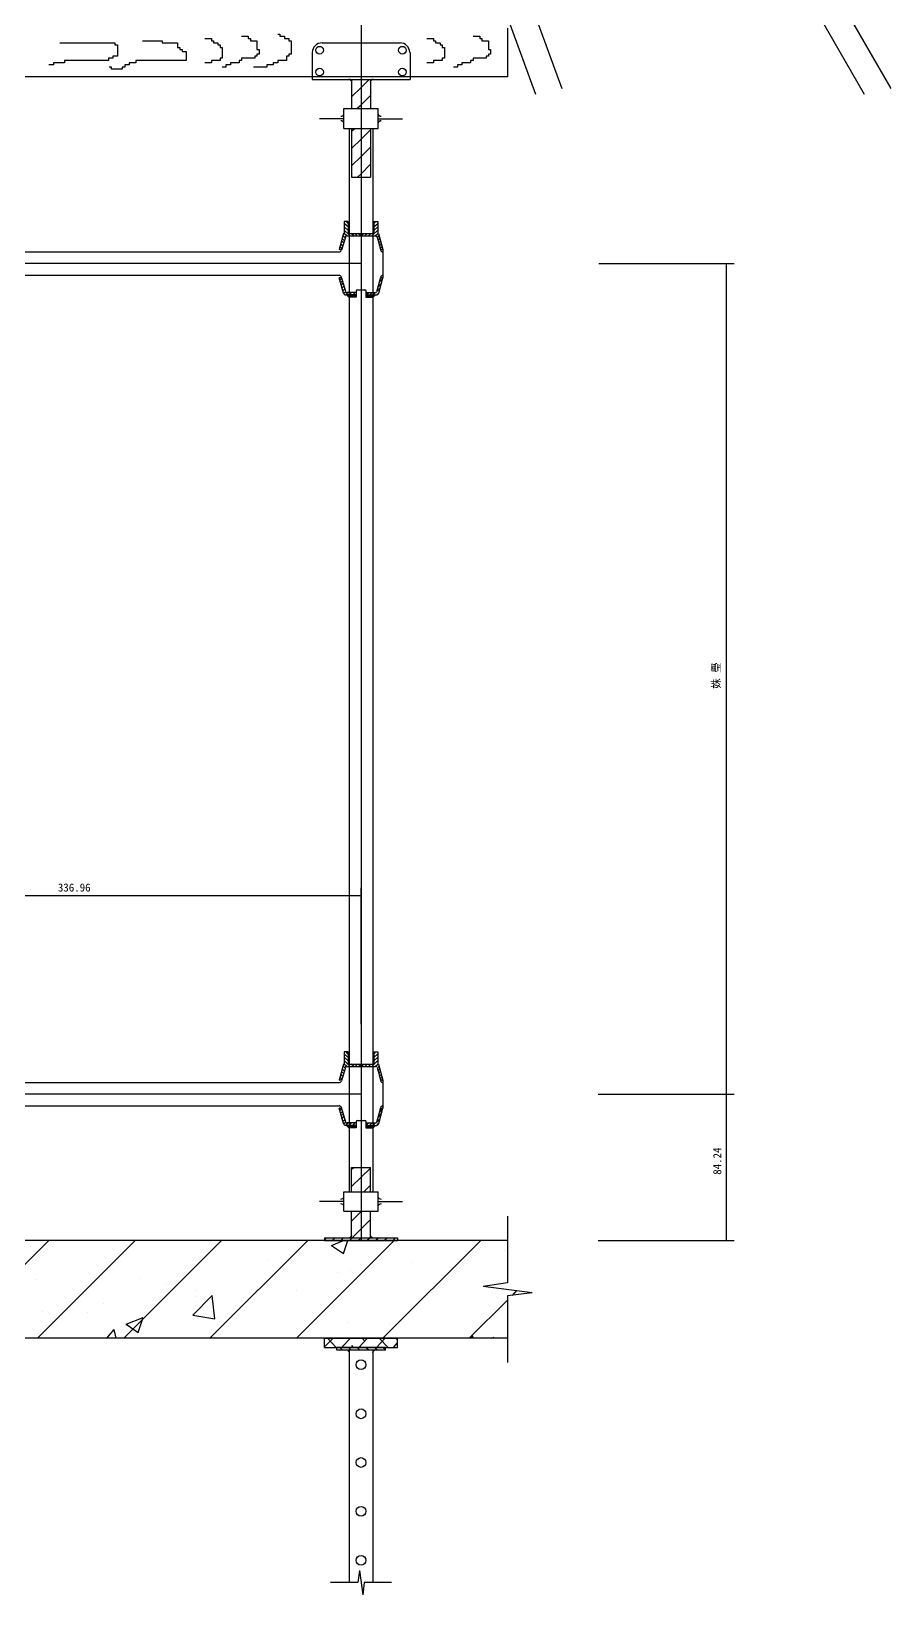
# Model space of a CAD drawing. Header units: metres. Extents: x 0 to 228, y 0 to 136.
# Drawn here: x 115.2 to 139.9, y 37.41 to 82.34 of the extents above; entities that cross this region are included whole.
import ezdxf

# ---------------------------------------------------------------- set-up
doc = ezdxf.new("R2010")
doc.units = ezdxf.units.M
doc.layers.add(' ', color=7, linetype='Continuous')

msp = doc.modelspace()

# ---------------------------------------------------------------- linework, layer by layer
at = {"layer": ' '}
for p, q in [((125.1, 104.85), (139.14, 80.54)), ((125.86, 105.02), (139.9, 80.7)), ((125.1, 93.14), (129.69, 80.54)), ((125.86, 93.31), (130.45, 80.7)), ((124.68, 83.84), (124.68, 47.59)), ((122.29, 82.26), (122.35, 82.26)), ((122.35, 82.26), (122.35, 82.2)), ((128.89, 82.43), (128.89, 81.03)), ((116.03, 82.01), (117.61, 82.01)), ((117.61, 82.01), (117.61, 81.95)), ((117.61, 81.95), (117.68, 81.95)), ((117.68, 81.95), (117.68, 81.63)), ((118.4, 82.07), (118.97, 82.07)), ((118.97, 82.07), (118.97, 82.01)), ((118.97, 82.01), (119.41, 82.01)), ((119.41, 82.01), (119.41, 81.88)), ((119.41, 81.88), (119.47, 81.88)), ((119.47, 81.88), (119.47, 81.82)), ((119.47, 81.82), (119.54, 81.82)), ((119.54, 81.82), (119.54, 81.76)), ((120.19, 82.14), (120.38, 82.14)), ((120.38, 82.14), (120.38, 82.07)), ((120.38, 82.07), (120.44, 82.07)), ((120.44, 82.07), (120.44, 82.01)), ((120.44, 82.01), (120.57, 82.01)), ((120.57, 82.01), (120.57, 81.95)), ((120.57, 81.95), (120.63, 81.95)), ((120.63, 81.95), (120.63, 81.88)), ((120.63, 81.88), (120.69, 81.88)), ((120.69, 81.88), (120.69, 81.57)), ((121.25, 82.2), (121.44, 82.2)), ((121.44, 82.2), (121.44, 82.14)), ((121.44, 82.14), (121.5, 82.14)), ((121.5, 82.14), (121.5, 82.07)), ((121.5, 82.07), (121.69, 82.07)), ((121.69, 82.07), (121.69, 81.82)), ((121.69, 81.82), (121.75, 81.82)), ((121.75, 81.82), (121.75, 81.69)), ((122.35, 82.2), (122.48, 82.2)), ((122.48, 82.2), (122.48, 82.14)), ((122.48, 82.14), (122.61, 82.14)), ((122.61, 82.14), (122.61, 82.07)), ((122.61, 82.07), (122.67, 82.07)), ((122.67, 82.07), (122.67, 81.69)), ((123.56, 82.01), (125.8, 82.01)), ((126.57, 82.14), (126.76, 82.14)), ((126.76, 82.14), (126.76, 82.07)), ((126.76, 82.07), (126.82, 82.07)), ((126.82, 82.07), (126.82, 82.01)), ((126.82, 82.01), (126.95, 82.01)), ((126.95, 82.01), (126.95, 81.95)), ((126.95, 81.95), (127.01, 81.95)), ((127.01, 81.95), (127.01, 81.88)), ((127.01, 81.88), (127.08, 81.88)), ((127.08, 81.88), (127.08, 81.57)), ((127.9, 82.2), (128.09, 82.2)), ((128.09, 82.2), (128.09, 82.14)), ((128.09, 82.14), (128.15, 82.14)), ((128.15, 82.14), (128.15, 82.07)), ((128.15, 82.07), (128.34, 82.07)), ((128.34, 82.07), (128.34, 81.82)), ((128.34, 81.82), (128.4, 81.82)), ((128.4, 81.82), (128.4, 81.69)), ((115.84, 81.38), (115.71, 81.38)), ((115.84, 81.44), (115.84, 81.38)), ((116.16, 81.44), (115.84, 81.44)), ((117.42, 81.5), (116.16, 81.5)), ((116.16, 81.5), (116.16, 81.44)), ((117.42, 81.57), (117.42, 81.5)), ((117.55, 81.57), (117.42, 81.57)), ((117.55, 81.63), (117.55, 81.57)), ((117.68, 81.63), (117.55, 81.63)), ((117.89, 81.38), (117.89, 81.31)), ((118.02, 81.38), (117.89, 81.38)), ((118.02, 81.44), (118.02, 81.38)), ((118.21, 81.44), (118.02, 81.44)), ((119.66, 81.5), (118.21, 81.5)), ((118.21, 81.5), (118.21, 81.44)), ((119.54, 81.76), (119.66, 81.76)), ((119.66, 81.76), (119.66, 81.5)), ((120.38, 81.44), (120.19, 81.44)), ((120.38, 81.5), (120.38, 81.44)), ((120.63, 81.5), (120.38, 81.5)), ((120.69, 81.57), (120.63, 81.57)), ((120.63, 81.57), (120.63, 81.5)), ((120.93, 81.38), (120.8, 81.38)), ((120.8, 81.38), (120.8, 81.31)), ((120.93, 81.44), (120.93, 81.38)), ((121.18, 81.44), (120.93, 81.44)), ((121.18, 81.5), (121.18, 81.44)), ((121.25, 81.5), (121.18, 81.5)), ((121.25, 81.57), (121.25, 81.5)), ((121.63, 81.57), (121.25, 81.57)), ((121.63, 81.63), (121.63, 81.57)), ((121.69, 81.63), (121.63, 81.63)), ((121.69, 81.69), (121.69, 81.63)), ((121.75, 81.69), (121.69, 81.69)), ((122.16, 81.38), (121.97, 81.38)), ((121.97, 81.38), (121.97, 81.31)), ((122.16, 81.44), (122.16, 81.38)), ((122.29, 81.44), (122.16, 81.44)), ((122.29, 81.5), (122.29, 81.44)), ((122.54, 81.5), (122.29, 81.5)), ((122.61, 81.63), (122.54, 81.63)), ((122.54, 81.63), (122.54, 81.5)), ((122.61, 81.69), (122.61, 81.63)), ((122.67, 81.69), (122.61, 81.69)), ((123.28, 81.73), (123.28, 80.96)), ((126.09, 81.73), (126.09, 80.96)), ((126.76, 81.44), (126.57, 81.44)), ((127.01, 81.5), (126.76, 81.5)), ((126.76, 81.5), (126.76, 81.44)), ((127.01, 81.57), (127.01, 81.5)), ((127.08, 81.57), (127.01, 81.57)), ((127.45, 81.38), (127.45, 81.31)), ((127.58, 81.38), (127.45, 81.38)), ((127.83, 81.44), (127.58, 81.44)), ((127.58, 81.44), (127.58, 81.38)), ((127.9, 81.5), (127.83, 81.5)), ((127.83, 81.5), (127.83, 81.44)), ((128.28, 81.57), (127.9, 81.57)), ((127.9, 81.57), (127.9, 81.5)), ((128.34, 81.63), (128.28, 81.63)), ((128.28, 81.63), (128.28, 81.57)), ((128.4, 81.69), (128.34, 81.69)), ((128.34, 81.69), (128.34, 81.63)), ((128.89, 81.03), (36.23, 81.03)), ((117.51, 81.31), (117.44, 81.31)), ((117.51, 81.25), (117.51, 81.31)), ((117.82, 81.25), (117.51, 81.25)), ((117.82, 81.31), (117.82, 81.25)), ((117.89, 81.31), (117.82, 81.31)), ((120.8, 81.31), (120.69, 81.31)), ((121.97, 81.31), (121.59, 81.31)), ((123.28, 80.96), (126.09, 80.96)), ((124.41, 80.96), (124.41, 80.12)), ((124.68, 80.73), (124.91, 80.96)), ((124.95, 80.96), (124.95, 80.12)), ((127.45, 81.31), (127.34, 81.31)), ((124.41, 80.46), (124.68, 80.73)), ((124.68, 80.23), (124.95, 80.5)), ((124.19, 80.12), (125.17, 80.12)), ((124.19, 79.55), (124.19, 80.12)), ((124.56, 80.12), (124.68, 80.23)), ((125.17, 79.55), (125.17, 80.12)), ((124.19, 79.83), (123.49, 79.83)), ((124.19, 79.55), (125.17, 79.55)), ((124.34, 79.55), (124.34, 48.99)), ((124.41, 79.55), (124.41, 78.15)), ((124.41, 79.47), (124.5, 79.55)), ((124.95, 79.55), (124.95, 78.15)), ((125.02, 79.55), (125.02, 48.99)), ((125.17, 79.83), (125.87, 79.83)), ((124.41, 78.97), (124.68, 79.24)), ((124.68, 79.24), (124.95, 79.51)), ((124.41, 78.48), (124.68, 78.74)), ((124.68, 78.74), (124.95, 79.01)), ((124.58, 78.15), (124.68, 78.25)), ((124.68, 78.25), (124.95, 78.52)), ((124.41, 78.15), (124.95, 78.15)), ((124.31, 76.88), (124.2, 76.88)), ((124.2, 76.88), (124.2, 76.53)), ((124.31, 76.82), (124.25, 76.88)), ((124.31, 76.88), (124.31, 76.53)), ((125.05, 76.88), (125.16, 76.88)), ((125.05, 76.88), (125.05, 76.53)), ((125.05, 76.82), (125.11, 76.88)), ((125.16, 76.88), (125.16, 76.53)), ((124.18, 76.53), (124.05, 76.07)), ((124.23, 76.43), (124.12, 76.05)), ((124.2, 76.33), (124.14, 76.39)), ((124.22, 76.41), (124.16, 76.47)), ((124.18, 76.53), (124.2, 76.53)), ((124.31, 76.72), (124.2, 76.82)), ((124.31, 76.62), (124.2, 76.72)), ((124.34, 76.49), (124.2, 76.63)), ((124.27, 76.46), (124.2, 76.53)), ((124.26, 76.46), (125.1, 76.46)), ((124.31, 76.53), (125.05, 76.53)), ((124.37, 76.46), (124.34, 76.49)), ((124.47, 76.46), (124.4, 76.53)), ((124.57, 76.46), (124.5, 76.53)), ((124.67, 76.46), (124.6, 76.53)), ((124.69, 76.46), (124.76, 76.53)), ((124.79, 76.46), (124.86, 76.53)), ((124.89, 76.46), (124.96, 76.53)), ((124.99, 76.46), (125.02, 76.49)), ((125.02, 76.49), (125.16, 76.63)), ((125.05, 76.72), (125.16, 76.82)), ((125.05, 76.62), (125.16, 76.72)), ((125.09, 76.46), (125.16, 76.53)), ((125.14, 76.41), (125.2, 76.47)), ((125.14, 76.43), (125.25, 76.05)), ((125.16, 76.53), (125.18, 76.53)), ((125.17, 76.33), (125.22, 76.39)), ((125.18, 76.53), (125.31, 76.07)), ((108.47, 76), (124.05, 76)), ((124.06, 76.07), (124.05, 76.08)), ((124.07, 76.07), (124.05, 76.07)), ((124.13, 76.1), (124.07, 76.16)), ((124.15, 76.18), (124.1, 76.24)), ((124.18, 76.26), (124.12, 76.31)), ((125.19, 76.26), (125.24, 76.31)), ((125.21, 76.18), (125.27, 76.24)), ((125.23, 76.1), (125.29, 76.16)), ((125.29, 76.07), (125.31, 76.07)), ((125.3, 76.07), (125.31, 76.08)), ((125.31, 76.07), (125.31, 75.26)), ((124.68, 75.67), (40.44, 75.67)), ((108.47, 75.33), (124.05, 75.33)), ((124.18, 74.82), (124.05, 75.26)), ((124.07, 75.26), (124.05, 75.26)), ((124.07, 75.19), (124.12, 75.24)), ((124.09, 75.12), (124.15, 75.17)), ((124.11, 75.04), (124.17, 75.1)), ((124.24, 74.86), (124.12, 75.28)), ((125.13, 74.86), (125.25, 75.28)), ((125.17, 75), (125.27, 75.1)), ((125.19, 74.82), (125.31, 75.26)), ((125.21, 75.14), (125.31, 75.24)), ((125.29, 75.26), (125.31, 75.26)), ((124.13, 74.96), (124.19, 75.02)), ((124.16, 74.88), (124.21, 74.94)), ((124.18, 74.81), (124.24, 74.86)), ((124.24, 74.77), (124.31, 74.84)), ((124.54, 74.77), (124.24, 74.77)), ((124.33, 74.7), (124.26, 74.77)), ((124.54, 74.84), (124.27, 74.84)), ((124.54, 74.7), (124.33, 74.7)), ((124.34, 74.77), (124.41, 74.84)), ((124.34, 74.77), (124.34, 74.77)), ((124.44, 74.77), (124.51, 74.84)), ((124.53, 74.77), (124.54, 74.77)), ((124.54, 74.87), (124.54, 74.77)), ((124.54, 74.77), (124.54, 74.7)), ((124.58, 74.91), (124.79, 74.91)), ((124.82, 74.87), (124.82, 74.77)), ((124.82, 74.84), (125.09, 74.84)), ((124.82, 74.77), (125.12, 74.77)), ((124.82, 74.77), (124.82, 74.7)), ((124.82, 74.7), (125.03, 74.7)), ((124.83, 74.77), (124.9, 74.84)), ((124.93, 74.77), (125, 74.84)), ((125.03, 74.77), (125.1, 74.84)), ((125.03, 74.7), (125.1, 74.77)), ((125.13, 74.86), (125.23, 74.97)), ((125.13, 74.77), (125.19, 74.83)), ((124.18, 52.66), (124.05, 52.2)), ((124.22, 52.54), (124.16, 52.6)), ((124.18, 52.66), (124.2, 52.66)), ((124.2, 53.01), (124.2, 52.66)), ((124.31, 53.01), (124.2, 53.01)), ((124.31, 52.85), (124.2, 52.96)), ((124.31, 52.75), (124.2, 52.86)), ((124.34, 52.62), (124.2, 52.76)), ((124.27, 52.59), (124.2, 52.66)), ((124.31, 52.95), (124.25, 53.01)), ((124.26, 52.59), (125.1, 52.59)), ((124.31, 53.01), (124.31, 52.66)), ((124.31, 52.66), (125.05, 52.66)), ((124.37, 52.59), (124.34, 52.62)), ((124.47, 52.59), (124.4, 52.66)), ((124.57, 52.59), (124.5, 52.66)), ((124.67, 52.59), (124.6, 52.66)), ((124.69, 52.59), (124.76, 52.66)), ((124.79, 52.59), (124.86, 52.66)), ((124.89, 52.59), (124.96, 52.66)), ((124.99, 52.59), (125.02, 52.62)), ((125.02, 52.62), (125.16, 52.76)), ((125.05, 53.01), (125.05, 52.66)), ((125.05, 53.01), (125.16, 53.01)), ((125.05, 52.95), (125.11, 53.01)), ((125.05, 52.85), (125.16, 52.96)), ((125.05, 52.75), (125.16, 52.86)), ((125.09, 52.59), (125.16, 52.66)), ((125.14, 52.54), (125.2, 52.6)), ((125.16, 53.01), (125.16, 52.66)), ((125.16, 52.66), (125.18, 52.66)), ((125.18, 52.66), (125.31, 52.2)), ((108.47, 52.13), (124.05, 52.13)), ((124.06, 52.2), (124.05, 52.21)), ((124.07, 52.2), (124.05, 52.2)), ((124.13, 52.24), (124.07, 52.29)), ((124.15, 52.31), (124.1, 52.37)), ((124.23, 52.56), (124.12, 52.18)), ((124.18, 52.39), (124.12, 52.45)), ((124.2, 52.47), (124.14, 52.52)), ((125.14, 52.56), (125.25, 52.18)), ((125.17, 52.47), (125.22, 52.52)), ((125.19, 52.39), (125.24, 52.45)), ((125.21, 52.31), (125.27, 52.37)), ((125.23, 52.24), (125.29, 52.29)), ((125.29, 52.2), (125.31, 52.2)), ((125.3, 52.2), (125.31, 52.21)), ((125.31, 52.2), (125.31, 51.39)), ((124.68, 51.8), (40.44, 51.8)), ((108.47, 51.46), (124.05, 51.46)), ((124.18, 50.95), (124.05, 51.39)), ((124.07, 51.39), (124.05, 51.39)), ((124.07, 51.33), (124.12, 51.37)), ((124.09, 51.25), (124.15, 51.3)), ((124.11, 51.17), (124.17, 51.23)), ((124.24, 50.99), (124.12, 51.41)), ((125.13, 50.99), (125.25, 51.41)), ((125.17, 51.13), (125.27, 51.24)), ((125.19, 50.95), (125.31, 51.39)), ((125.21, 51.27), (125.31, 51.38)), ((125.29, 51.39), (125.31, 51.39)), ((124.13, 51.09), (124.19, 51.15)), ((124.16, 51.02), (124.21, 51.07)), ((124.18, 50.94), (124.24, 51)), ((124.24, 50.9), (124.31, 50.97)), ((124.54, 50.9), (124.24, 50.9)), ((124.33, 50.83), (124.26, 50.9)), ((124.54, 50.97), (124.27, 50.97)), ((124.54, 50.83), (124.33, 50.83)), ((124.34, 50.91), (124.41, 50.97)), ((124.34, 50.9), (124.34, 50.91)), ((124.44, 50.9), (124.51, 50.97)), ((124.53, 50.9), (124.54, 50.9)), ((124.54, 51), (124.54, 50.9)), ((124.54, 50.9), (124.54, 50.83)), ((124.58, 51.04), (124.79, 51.04)), ((124.82, 51), (124.82, 50.9)), ((124.82, 50.97), (125.09, 50.97)), ((124.82, 50.9), (125.12, 50.9)), ((124.82, 50.9), (124.82, 50.83)), ((124.82, 50.83), (125.03, 50.83)), ((124.83, 50.9), (124.9, 50.97)), ((124.93, 50.9), (125, 50.97)), ((125.03, 50.9), (125.1, 50.97)), ((125.03, 50.83), (125.1, 50.9)), ((125.13, 50.99), (125.23, 51.1)), ((125.13, 50.9), (125.19, 50.96)), ((124.41, 49.69), (124.95, 49.69)), ((124.41, 48.99), (124.41, 49.69)), ((124.41, 49.64), (124.47, 49.69)), ((124.68, 49.41), (124.95, 49.67)), ((124.95, 48.99), (124.95, 49.69)), ((124.19, 48.43), (124.19, 48.99)), ((124.19, 48.99), (125.17, 48.99)), ((124.41, 49.14), (124.68, 49.41)), ((124.76, 48.99), (124.95, 49.18)), ((125.17, 48.43), (125.17, 48.99)), ((124.19, 48.71), (123.49, 48.71)), ((125.17, 48.71), (125.87, 48.71)), ((124.19, 48.43), (125.17, 48.43)), ((124.41, 47.67), (124.41, 48.43)), ((124.41, 48.15), (124.69, 48.43)), ((124.43, 47.67), (124.95, 48.19)), ((124.95, 47.67), (124.95, 48.43)), ((128.89, 48.29), (128.89, 46.37)), ((123.63, 47.67), (125.73, 47.67)), ((123.63, 47.67), (123.63, 47.59)), ((123.63, 47.61), (123.69, 47.67)), ((123.85, 47.59), (123.94, 47.67)), ((124.1, 47.59), (124.18, 47.67)), ((124.35, 47.59), (124.43, 47.67)), ((124.6, 47.59), (124.68, 47.67)), ((124.84, 47.59), (124.93, 47.67)), ((124.93, 47.67), (124.95, 47.69)), ((125.09, 47.59), (125.18, 47.67)), ((125.34, 47.59), (125.43, 47.67)), ((125.59, 47.59), (125.67, 47.67)), ((125.73, 47.67), (125.73, 47.59)), ((128.89, 47.59), (36.23, 47.59)), ((112.9, 44.78), (115.71, 47.59)), ((115.38, 44.78), (118.19, 47.59)), ((117.86, 44.78), (120.67, 47.59)), ((120.34, 44.78), (123.15, 47.59)), ((122.83, 44.78), (125.63, 47.59)), ((123.63, 47.59), (125.73, 47.59)), ((123.83, 47.45), (124.18, 47.59)), ((123.83, 47.45), (124.18, 47.22)), ((124.18, 47.22), (124.3, 47.59)), ((125.31, 44.78), (128.12, 47.59)), ((125.59, 47.52), (125.59, 47.52)), ((128.11, 47.38), (128.11, 47.38)), ((128.8, 47.31), (128.8, 47.31)), ((121.98, 47.03), (121.98, 47.03)), ((126.14, 46.96), (126.14, 46.96)), ((115.34, 46.48), (115.34, 46.48)), ((118.34, 46.5), (118.34, 46.5)), ((119.09, 46.32), (119.09, 46.32)), ((124.01, 46.67), (124.01, 46.67)), ((124.38, 46.73), (124.38, 46.73)), ((128.89, 46.37), (128.19, 46.27)), ((119.85, 45.44), (120.4, 46.01)), ((119.92, 45.97), (119.92, 45.97)), ((119.95, 46.14), (119.95, 46.14)), ((120.48, 45.34), (120.4, 46.01)), ((122.83, 46.16), (122.83, 46.16)), ((126.58, 46), (126.58, 46)), ((127.79, 44.78), (128.89, 45.88)), ((129.6, 46.09), (128.19, 46.27)), ((129.6, 46.09), (128.89, 46)), ((128.89, 46), (128.89, 44.08)), ((129.03, 46.01), (129.16, 46.15)), ((115.53, 45.56), (115.53, 45.56)), ((116.82, 45.53), (116.82, 45.53)), ((117.29, 45.79), (117.29, 45.79)), ((119.85, 45.44), (120.48, 45.34)), ((115.82, 45.27), (115.82, 45.27)), ((117.38, 44.78), (117.59, 45.03)), ((117.64, 44.78), (117.59, 45.03)), ((117.93, 45.19), (118.42, 45.38)), ((117.93, 45.19), (118.28, 44.95)), ((118.28, 44.95), (118.42, 45.38)), ((120.57, 45.37), (120.57, 45.37)), ((124.31, 45.22), (124.31, 45.22)), ((125.5, 45.19), (125.5, 45.19)), ((125.69, 45.13), (125.69, 45.13)), ((128.06, 45.06), (128.06, 45.06)), ((128.89, 44.78), (36.23, 44.78)), ((123.63, 44.78), (125.73, 44.78)), ((123.63, 44.52), (123.63, 44.78)), ((123.63, 44.53), (123.88, 44.78)), ((123.63, 44.52), (125.73, 44.52)), ((123.97, 44.52), (123.72, 44.78)), ((125.38, 44.52), (123.98, 44.52)), ((123.98, 44.44), (123.98, 44.52)), ((124.15, 44.44), (124.07, 44.52)), ((124.12, 44.52), (124.38, 44.78)), ((124.4, 44.44), (124.32, 44.52)), ((124.46, 44.52), (124.42, 44.57)), ((124.65, 44.44), (124.57, 44.52)), ((124.62, 44.52), (124.87, 44.78)), ((124.79, 44.7), (124.71, 44.78)), ((124.9, 44.44), (124.81, 44.52)), ((125.15, 44.44), (125.06, 44.52)), ((125.12, 44.52), (125.37, 44.78)), ((125.46, 44.52), (125.2, 44.78)), ((125.38, 44.45), (125.31, 44.52)), ((125.38, 44.44), (125.38, 44.52)), ((125.61, 44.52), (125.73, 44.65)), ((125.73, 44.74), (125.7, 44.78)), ((125.73, 44.52), (125.73, 44.78)), ((127.82, 44.78), (127.89, 44.85)), ((127.9, 44.78), (127.89, 44.85)), ((128.42, 44.78), (128.51, 44.81)), ((128.5, 44.78), (128.51, 44.81)), ((125.38, 44.44), (123.98, 44.44)), ((124.34, 44.44), (124.34, 37.76)), ((125.02, 44.44), (125.02, 37.76)), ((124.59, 37.76), (123.8, 37.76)), ((124.64, 38.11), (124.59, 37.76)), ((124.64, 38.11), (124.73, 37.41)), ((124.77, 37.76), (124.73, 37.41)), ((125.56, 37.76), (124.77, 37.76))]:
    msp.add_line(p, q, dxfattribs=at)
for centre, radius in [((123.49, 81.8), 0.11), ((125.87, 81.8), 0.11), ((123.49, 81.17), 0.11), ((125.87, 81.17), 0.11), ((124.68, 44.02), 0.14), ((124.68, 42.61), 0.14), ((124.68, 41.21), 0.14), ((124.68, 39.81), 0.14), ((124.68, 38.4), 0.14)]:
    msp.add_circle(centre, radius, dxfattribs=at)
for centre, radius, start, end in [((123.56, 81.73), 0.28, 90, 180), ((125.8, 81.73), 0.28, 0, 90), ((124.33, 80.87), 0.09, 10.76, 89.63), ((125.03, 80.87), 0.09, 90.37, 169.24), ((124.1, 80), 0.1, 272.5, 334.88), ((124.1, 79.67), 0.1, 25.12, 87.5), ((125.26, 80), 0.1, 205.12, 267.5), ((125.26, 79.67), 0.1, 92.5, 154.88), ((124.26, 76.42), 0.04, 90, 164.05), ((125.1, 76.42), 0.04, 15.95, 90), ((124.05, 76.07), 0.07, 270, 344.05), ((124.07, 76.14), 0.07, 270, 344.05), ((125.29, 76.14), 0.07, 195.95, 270), ((125.31, 76.07), 0.07, 195.95, 270), ((124.05, 75.26), 0.07, 15.95, 90), ((124.07, 75.19), 0.07, 15.95, 90), ((125.29, 75.19), 0.07, 90, 164.05), ((125.31, 75.26), 0.07, 90, 164.05), ((124.24, 74.84), 0.07, 195.95, 270), ((124.27, 74.87), 0.04, 195.95, 270), ((124.58, 74.87), 0.04, 90, 180), ((124.79, 74.87), 0.04, 0, 90), ((125.09, 74.87), 0.04, 270, 344.05), ((125.12, 74.84), 0.07, 270, 344.05), ((124.26, 52.56), 0.04, 90, 164.05), ((125.1, 52.56), 0.04, 15.95, 90), ((124.05, 52.2), 0.07, 270, 344.05), ((124.07, 52.27), 0.07, 270, 344.05), ((125.29, 52.27), 0.07, 195.95, 270), ((125.31, 52.2), 0.07, 195.95, 270), ((124.05, 51.39), 0.07, 15.95, 90), ((124.07, 51.32), 0.07, 15.95, 90), ((125.29, 51.32), 0.07, 90, 164.05), ((125.31, 51.39), 0.07, 90, 164.05), ((124.24, 50.97), 0.07, 195.95, 270), ((124.27, 51), 0.04, 195.95, 270), ((124.58, 51), 0.04, 90, 180), ((124.79, 51), 0.04, 0, 90), ((125.09, 51), 0.04, 270, 344.05), ((125.12, 50.97), 0.07, 270, 344.05), ((124.1, 48.88), 0.1, 272.5, 334.88), ((124.1, 48.54), 0.1, 25.12, 87.5), ((125.26, 48.88), 0.1, 205.12, 267.5), ((125.26, 48.54), 0.1, 92.5, 154.88), ((124.33, 47.76), 0.09, 270.37, 349.24), ((125.03, 47.76), 0.09, 190.76, 269.63), ((124.26, 44.35), 0.09, 10.76, 89.63), ((125.1, 44.35), 0.09, 90.37, 169.24)]:
    msp.add_arc(centre, radius, start, end, dxfattribs=at)
for points in [[(124.41, 80.89), (124.41, 80.96), (124.33, 80.96)], [(124.95, 80.89), (124.95, 80.96), (125.03, 80.96)], [(124.19, 79.96), (124.19, 79.91), (124.11, 79.91)], [(124.19, 79.71), (124.19, 79.76), (124.11, 79.76)], [(125.17, 79.96), (125.17, 79.91), (125.26, 79.91)], [(125.17, 79.71), (125.17, 79.76), (125.26, 79.76)], [(124.54, 74.77), (124.26, 74.77), (124.54, 74.7), (124.33, 74.7)], [(124.82, 74.77), (125.1, 74.77), (124.82, 74.7), (125.03, 74.7)], [(124.54, 50.9), (124.26, 50.9), (124.54, 50.83), (124.33, 50.83)], [(124.82, 50.9), (125.1, 50.9), (124.82, 50.83), (125.03, 50.83)], [(124.19, 48.83), (124.19, 48.78), (124.11, 48.78)], [(124.19, 48.58), (124.19, 48.64), (124.11, 48.64)], [(125.17, 48.83), (125.17, 48.78), (125.26, 48.78)], [(125.17, 48.58), (125.17, 48.64), (125.26, 48.64)], [(124.41, 47.74), (124.41, 47.67), (124.33, 47.67)], [(124.95, 47.74), (124.95, 47.67), (125.03, 47.67)], [(124.34, 44.37), (124.34, 44.44), (124.26, 44.44)], [(125.02, 44.37), (125.02, 44.44), (125.1, 44.44)]]:
    msp.add_solid(points, dxfattribs=at)
for p, q in [((131.51, 75.67), (135.4, 75.67)), ((135.18, 51.8), (135.18, 75.67)), ((124.68, 53.81), (124.68, 57.73)), ((124.68, 57.5), (107.83, 57.5)), ((131.49, 51.8), (135.4, 51.8)), ((131.49, 51.8), (135.4, 51.8)), ((135.18, 47.59), (135.18, 51.8)), ((131.49, 47.59), (135.4, 47.59))]:
    msp.add_line(p, q)

# ---------------------------------------------------------------- texts
for s, p in [('姝 璺', (135, 63.45)), ('84.24', (135.03, 49.48))]:
    msp.add_text(s, height=0.23, rotation=90).set_placement(p)
msp.add_text('336.96', height=0.23).set_placement((115.97, 57.62))

doc.saveas('drawing.dxf')
